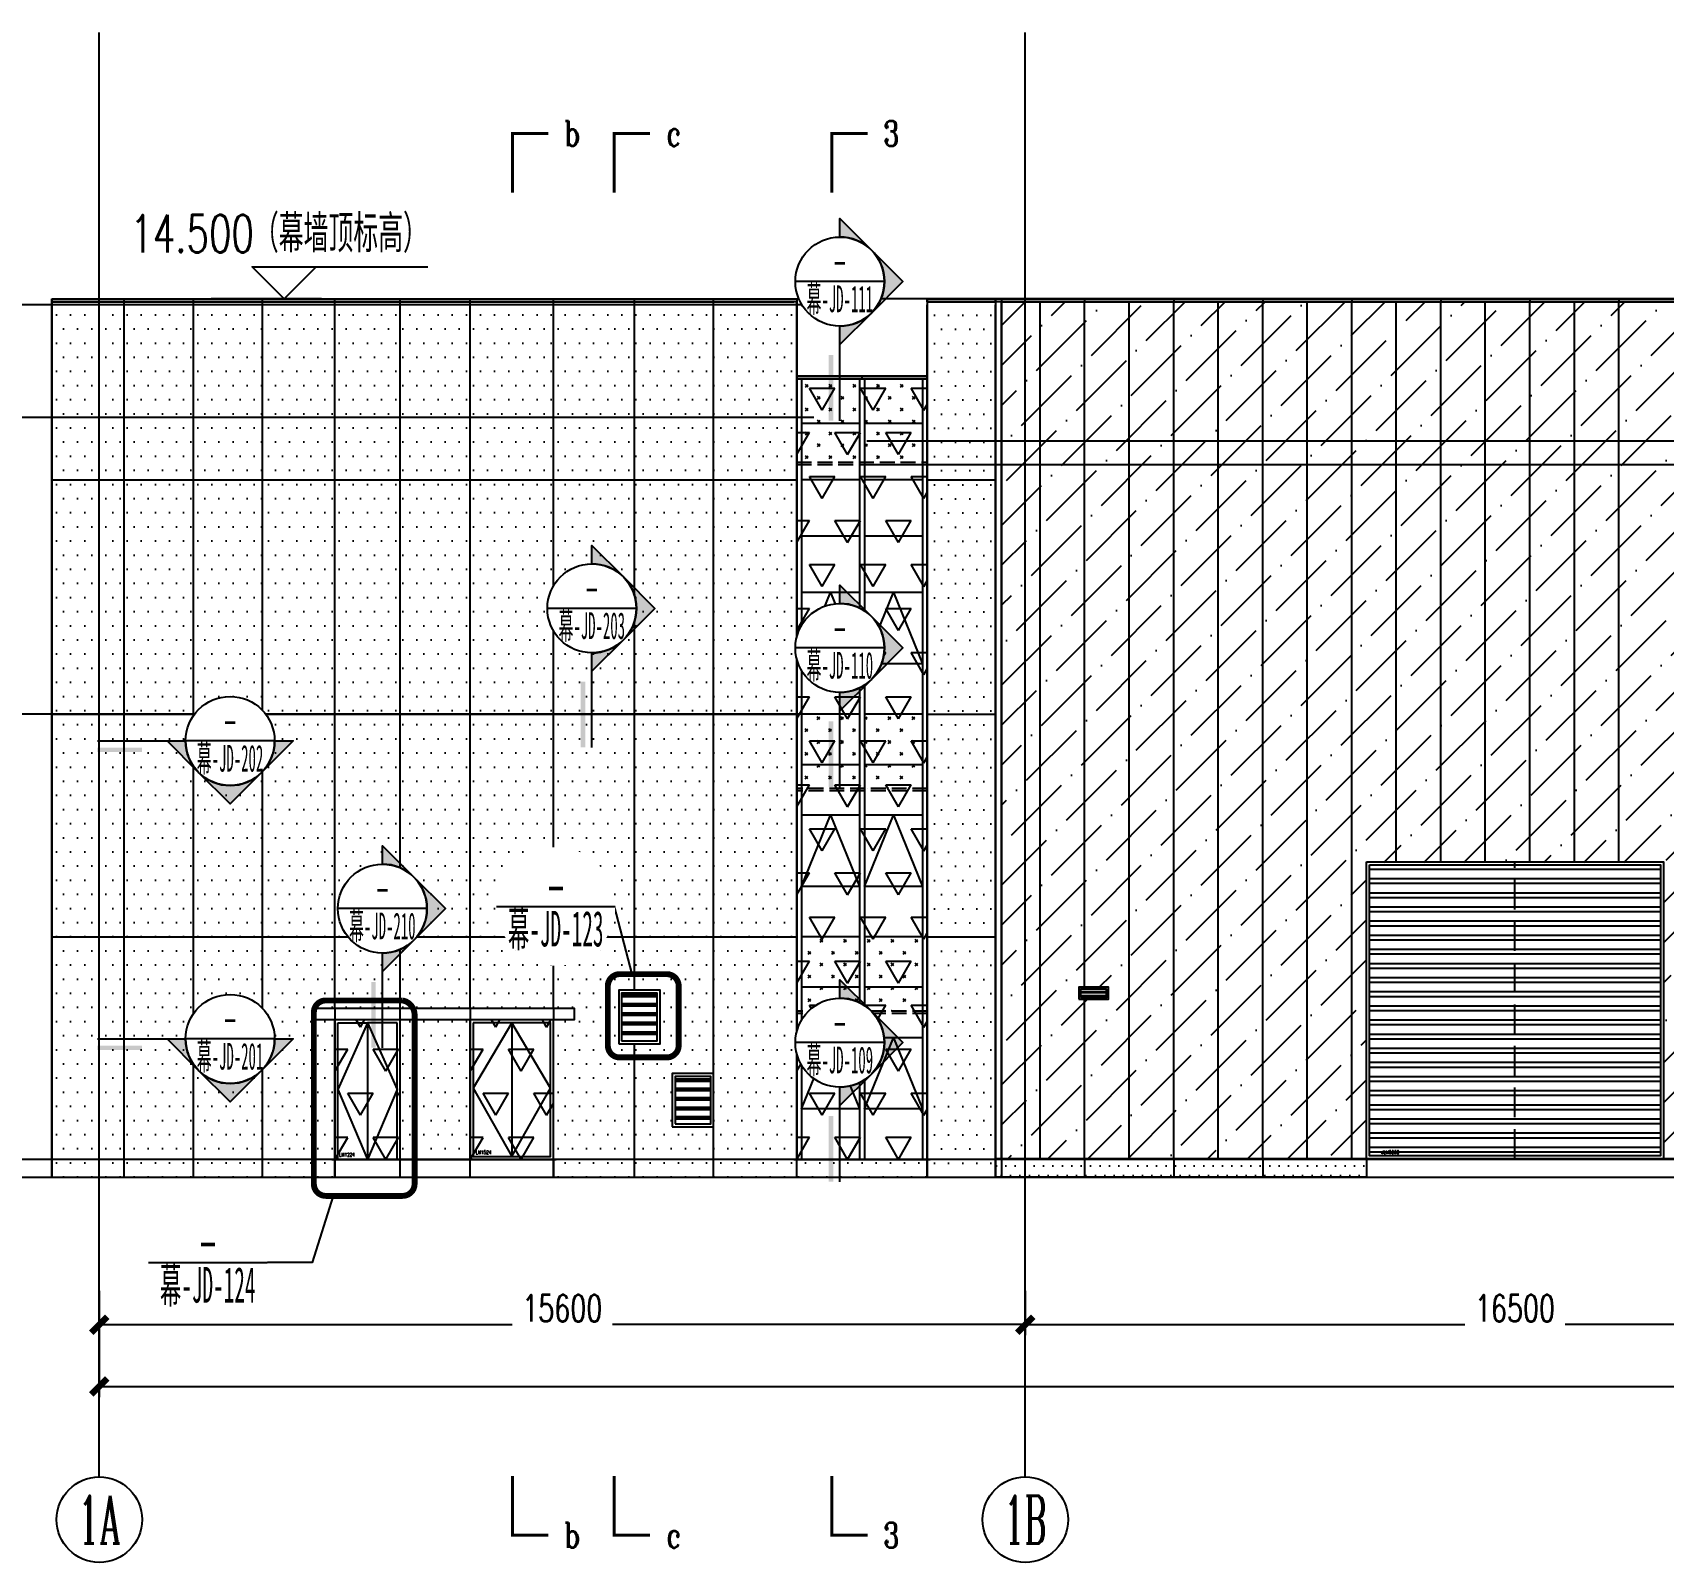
# Model space of a CAD drawing. Extents: x -2072575 to 87763, y 445513 to 805276.
# Drawn here: x -2055063 to -2027590, y 501003 to 526778 of the extents above; entities that cross this region are included whole.
import ezdxf
from ezdxf.enums import TextEntityAlignment as Align

# ---------------------------------------------------------------- set-up
doc = ezdxf.new("R2010")
doc.units = 0
doc.header["$LTSCALE"] = 1000
for name, pattern in [('__DASH', [0.35, 0.25, -0.1]), ('CENTER', [2, 1.25, -0.25, 0.25, -0.25]), ('CENTER2', [28.575, 19.05, -3.175, 3.175, -3.175]), ('DASH', [0.35, 0.25, -0.1]), ('DOT', [0.25, 0, -0.25]), ('DOTE', [2.42, 2, -0.2, 0.02, -0.2])]:
    doc.linetypes.add(name, pattern=pattern)
doc.layers.get('Defpoints').update_dxf_attribs({"color": 210})
for name, color, linetype in [('!ZN1-填充-8', 8, 'Continuous'), ('!ZN3-玻璃幕墙-4', 4, 'Continuous'), ('!ZN5-钢材投影-40', 40, 'Continuous'), ('!ZN7-索引-3', 3, 'Continuous'), ('112铝材投影', 112, 'Continuous'), ('3符号', 3, 'Continuous'), ('3索引', 3, 'Continuous'), ('3铝板幕墙', 3, 'Continuous'), ('4玻璃幕墙', 4, 'Continuous'), ('A-AXIS-DOTE', 14, 'DOTE'), ('A-AXIS-DP', 126, 'Continuous'), ('A-HATCH-2', 251, 'Continuous'), ('A-LIN-V', 9, 'Continuous'), ('A-WINDOW', 140, 'Continuous'), ('A-门窗表显示尺寸', 160, 'Continuous'), ('AS-WALL', 40, 'Continuous'), ('DIM', 173, 'Continuous'), ('DOT', 8, 'DOT'), ('DOTE', 1, 'CENTER'), ('IE-填充-JYZS', 7, 'Continuous'), ('压型钢板', 23, 'Continuous')]:
    doc.layers.add(name, color=color, linetype=linetype)
doc.layers.add('A-WALL-HATCH', color=8, linetype='Continuous', lineweight=13)
doc.styles.add('_TCH_AXIS', font='COMPLEX', dxfattribs={"bigfont": 'GBCBIG'})
doc.styles.add('_TCH_LABEL', font='COMPLEX', dxfattribs={"bigfont": 'GBCBIG'})
doc.styles.add('A-STANDARD', font='SIMPLEX', dxfattribs={"bigfont": 'GBCBIG'})
doc.styles.add('DHTEXT-1', font='romans.shx', dxfattribs={"width": 0.7, "bigfont": 'chinese.shx'})
doc.styles.add('中南符号', font='simhei.ttf')
doc.styles.add('卓越符号', font='ROMANS.shx', dxfattribs={"width": 0.7, "bigfont": 'CHINESE.shx'})
doc.dimstyles.new('ZN180', dxfattribs={"dimscale": 180, "dimtxt": 2.5, "dimasz": 1.5, "dimexe": 1, "dimexo": 2, "dimgap": 0.9, "dimtad": 1, "dimdec": 0, "dimdsep": 46, "dimtxsty": 'DHTEXT-1', "dimblk": 'ARCHTICK', "dimcen": 2.5, "dimclrd": 173, "dimclre": 173, "dimclrt": 7, "dimazin": 2, "dimtfac": 1, "dimtdec": 0, "dimtix": 1, "dimtmove": 2, "dimatfit": 3, "dimfxl": 0, "dimarcsym": 0})

# ---------------------------------------------------------------- blocks, each defined once
blk = doc.blocks.new('W42342343')
at = {"layer": '!ZN1-填充-8', "ltscale": 3000}
h = blk.add_hatch(dxfattribs=at)
h.set_pattern_fill('PLAST', color=141, scale=50)
h.set_pattern_definition([(0, (0, 0), (0, 158.75), []), (0, (0, 19.84), (0, 158.75), []), (0, (0, 39.69), (0, 158.75), [])])
h.paths.add_polyline_path([(-1672830, 517387), (-1672230, 517387), (-1672230, 518187), (-1672830, 518187)])
at = {"layer": '112铝材投影'}
for points in [[(-1672880, 517337), (-1672180, 517337), (-1672180, 518237), (-1672880, 518237)], [(-1672830, 517387), (-1672230, 517387), (-1672230, 518187), (-1672830, 518187)]]:
    blk.add_lwpolyline(points, close=True, dxfattribs=at)
blk = doc.blocks.new('342432')
at = {"layer": '!ZN1-填充-8', "ltscale": 3000}
h = blk.add_hatch(dxfattribs=at)
h.set_pattern_fill('PLAST', color=141, scale=20)
h.set_pattern_definition([(0, (0, 0), (0, 63.5), []), (0, (0, 7.94), (0, 63.5), []), (0, (0, 15.875), (0, 63.5), [])])
h.paths.add_polyline_path([(-1664950, 519967), (-1664510, 519967), (-1664510, 520107), (-1664950, 520107)])
at = {"layer": '112铝材投影'}
for points in [[(-1664980, 519937), (-1664480, 519937), (-1664480, 520137), (-1664980, 520137)], [(-1664950, 519967), (-1664510, 519967), (-1664510, 520107), (-1664950, 520107)]]:
    blk.add_lwpolyline(points, close=True, dxfattribs=at)
blk = doc.blocks.new('_ArchTick')
at = {"color": 0, "linetype": 'ByBlock', "const_width": 0.4}
blk.add_lwpolyline([(-0.5, -0.5), (0.5, 0.5)], dxfattribs=at)
blk = doc.blocks.new('*D2029')
at = {"layer": 'Defpoints', "color": 0, "ltscale": 1800, "transparency": 16777216}
for p in [(0, -1855), (124800, -1855), (124800, -3824)]:
    blk.add_point(p, dxfattribs=at)
at = {"layer": 'DIM', "color": 173, "linetype": 'ByBlock', "lineweight": -2, "ltscale": 1800, "transparency": 16777216}
for p, q in [((0, -2215), (0, -4004)), ((124800, -2215), (124800, -4004)), ((0, -3824), (61456, -3824)), ((124800, -3824), (63445, -3824))]:
    blk.add_line(p, q, dxfattribs=at)
at = {"layer": 'DIM', "color": 173, "lineweight": -2, "ltscale": 1800, "transparency": 16777216, "xscale": 270, "yscale": 270, "zscale": 270, "rotation": 180}
blk.add_blockref('_ArchTick', (0, -3824), dxfattribs=at)
at = {"layer": 'DIM', "color": 173, "lineweight": -2, "ltscale": 1800, "transparency": 16777216, "xscale": 270, "yscale": 270, "zscale": 270}
blk.add_blockref('_ArchTick', (124800, -3824), dxfattribs=at)
at = {"layer": 'DIM', "color": 7, "ltscale": 1800, "transparency": 16777216, "insert": (62450, -3549), "char_height": 450, "attachment_point": 5, "style": 'DHTEXT-1'}
blk.add_mtext('124800', dxfattribs=at)
blk = doc.blocks.new('*D2041')
at = {"layer": 'Defpoints', "color": 0, "ltscale": 1800, "transparency": 16777216}
for p in [(15600, -1855), (32100, -1855), (32100, -2784)]:
    blk.add_point(p, dxfattribs=at)
at = {"layer": 'DIM', "color": 173, "linetype": 'ByBlock', "lineweight": -2, "ltscale": 1800, "transparency": 16777216}
for p, q in [((15600, -2215), (15600, -2964)), ((32100, -2215), (32100, -2964)), ((15600, -2784), (23006, -2784)), ((32100, -2784), (24695, -2784))]:
    blk.add_line(p, q, dxfattribs=at)
at = {"layer": 'DIM', "color": 173, "lineweight": -2, "ltscale": 1800, "transparency": 16777216, "xscale": 270, "yscale": 270, "zscale": 270, "rotation": 180}
blk.add_blockref('_ArchTick', (15600, -2784), dxfattribs=at)
at = {"layer": 'DIM', "color": 173, "lineweight": -2, "ltscale": 1800, "transparency": 16777216, "xscale": 270, "yscale": 270, "zscale": 270}
blk.add_blockref('_ArchTick', (32100, -2784), dxfattribs=at)
at = {"layer": 'DIM', "color": 7, "ltscale": 1800, "transparency": 16777216, "insert": (23850, -2509), "char_height": 450, "attachment_point": 5, "style": 'DHTEXT-1'}
blk.add_mtext('16500', dxfattribs=at)
blk = doc.blocks.new('*D2023')
at = {"layer": 'Defpoints', "color": 0, "ltscale": 1800, "transparency": 16777216}
for p in [(0, -1855), (15600, -1855), (15600, -2784)]:
    blk.add_point(p, dxfattribs=at)
at = {"layer": 'DIM', "color": 173, "linetype": 'ByBlock', "lineweight": -2, "ltscale": 1800, "transparency": 16777216}
for p, q in [((0, -2215), (0, -2964)), ((15600, -2215), (15600, -2964)), ((0, -2784), (6956, -2784)), ((15600, -2784), (8644, -2784))]:
    blk.add_line(p, q, dxfattribs=at)
at = {"layer": 'DIM', "color": 173, "lineweight": -2, "ltscale": 1800, "transparency": 16777216, "xscale": 270, "yscale": 270, "zscale": 270, "rotation": 180}
blk.add_blockref('_ArchTick', (0, -2784), dxfattribs=at)
at = {"layer": 'DIM', "color": 173, "lineweight": -2, "ltscale": 1800, "transparency": 16777216, "xscale": 270, "yscale": 270, "zscale": 270}
blk.add_blockref('_ArchTick', (15600, -2784), dxfattribs=at)
at = {"layer": 'DIM', "color": 7, "ltscale": 1800, "transparency": 16777216, "insert": (7800, -2509), "char_height": 450, "attachment_point": 5, "style": 'DHTEXT-1'}
blk.add_mtext('15600', dxfattribs=at)
blk = doc.blocks.new('卓越-轴号')
blk.add_circle((0, 0), 4)
at = {"color": 0, "style": '_TCH_AXIS', "width": 1.041667, "flags": 8}
blk.add_attdef('A', text='', height=4.48, dxfattribs=at).set_placement((-2, -2.24), (2, -2.24), align=Align.FIT)
blk = doc.blocks.new('*U137')
at = {"ltscale": 10}
blk.add_line((3.48, 0), (-6.85, 0), dxfattribs=at)
blk.add_lwpolyline([(3, 3), (0, 0), (-3, 3), (13.45, 3)])
at = {"color": 0, "style": '卓越符号', "width": 0.7, "flags": 8}
blk.add_attdef('±0.000', text='', height=3.5, dxfattribs=at).set_placement((13.45, 4.35), align=Align.RIGHT)
blk = doc.blocks.new('*U86')
at = {"layer": '!ZN3-玻璃幕墙-4', "color": 7, "ltscale": 10}
blk.add_lwpolyline([(0, 0), (490, 1200), (980, 0)], dxfattribs=at)
blk = doc.blocks.new('*U142')
at = {"const_width": 0.5}
for points in [[(6, 0), (0, 0), (0, -10)], [(6, -236.19), (0, -236.19), (0, -226.19)]]:
    blk.add_lwpolyline(points, dxfattribs=at)
at = {"color": 0, "style": '_TCH_LABEL', "width": 0.705882, "flags": 8}
for tag, p in [('编号上', (10.01, 0)), ('编号下', (10.01, -236.19))]:
    blk.add_attdef(tag, text='', height=4.25, dxfattribs=at).set_placement(p, align=Align.MIDDLE_CENTER)
blk = doc.blocks.new('*U153')
blk.add_trace([(0, 1.25), (0, 0.75), (7.38, 1.25), (7.38, 0.75)])
blk = doc.blocks.new('*U152')
at = {"linetype": 'Continuous'}
blk.add_wipeout([(0.09, -5), (0.46, -4.98), (0.83, -4.94), (1.19, -4.86), (1.55, -4.76), (1.89, -4.63), (2.23, -4.48), (2.55, -4.3), (2.87, -4.1), (3.16, -3.88), (3.44, -3.64), (3.7, -3.37), (3.94, -3.09), (4.15, -2.79), (4.35, -2.48), (4.52, -2.15), (4.67, -1.81), (4.79, -1.46), (4.88, -1.1), (4.95, -0.74), (4.99, -0.37), (5, 0), (4.99, 0.37), (4.95, 0.74), (4.88, 1.1), (4.79, 1.46), (4.67, 1.81), (4.52, 2.15), (4.35, 2.48), (4.15, 2.79), (3.94, 3.09), (3.7, 3.37), (3.44, 3.64), (3.16, 3.88), (2.87, 4.1), (2.55, 4.3), (2.23, 4.48), (1.89, 4.63), (1.55, 4.76), (1.19, 4.86), (0.83, 4.94), (0.46, 4.98), (0.09, 5), (-0.28, 5), (-0.65, 4.96), (-1.01, 4.9), (-1.37, 4.81), (-1.72, 4.7), (-2.07, 4.56), (-2.4, 4.42), (-2.72, 4.21), (-3.02, 3.99), (-3.31, 3.76), (-3.57, 3.51), (-3.82, 3.23), (-4.05, 2.94), (-4.26, 2.64), (-4.44, 2.31), (-4.6, 1.98), (-4.73, 1.63), (-4.84, 1.28), (-4.92, 0.92), (-4.98, 0.55), (-5, 0.18), (-5, -0.18), (-4.98, -0.55), (-4.92, -0.92), (-4.84, -1.28), (-4.73, -1.63), (-4.6, -1.98), (-4.44, -2.31), (-4.26, -2.64), (-4.05, -2.94), (-3.82, -3.23), (-3.57, -3.51), (-3.31, -3.76), (-3.02, -3.99), (-2.72, -4.21), (-2.4, -4.4), (-2.07, -4.56), (-1.72, -4.7), (-1.37, -4.81), (-1.01, -4.9), (-0.65, -4.96), (-0.28, -5)], dxfattribs=at)
h = blk.add_hatch(color=256)
h.paths.add_polyline_path([(-3.54, -3.54), (-7.07, 0), (-5, 0, 0.198912)])
h.paths.add_polyline_path([(3.54, -3.54), (0, -7.07), (-3.54, -3.54, 0.414214)])
h.paths.add_polyline_path([(5, 0), (7.07, 0), (3.54, -3.54, 0.198912)])
for points in [[(-7.07, 0), (-5, 0, 0.198912), (-3.54, -3.54), (-7.07, 0)], [(5, 0), (7.07, 0), (3.54, -3.54, 0.198912), (5, 0)], [(-3.54, -3.54, 0.414214), (3.54, -3.54), (0, -7.07), (-3.54, -3.54, 0.414214)]]:
    blk.add_lwpolyline(points, format="xyb", close=True)
at = {"ltscale": 10}
blk.add_circle((0, 0), 5, dxfattribs=at)
blk = doc.blocks.new('Zsymbol-CutIndexes_3')
at = {"linetype": 'Continuous'}
blk.add_line((5.01, 0), (-5.01, 0), dxfattribs=at)
at = {"color": 0, "style": '中南符号'}
blk.add_attdef('视图', text='', height=3, dxfattribs=at).set_placement((0, 0), align=Align.BOTTOM_CENTER)
at = {"color": 0, "style": '中南符号', "width": 0.692568}
blk.add_attdef('图号', text='', height=3, dxfattribs=at).set_placement((-3.74, -3.44), (3.73, -3.44), align=Align.FIT)
blk = doc.blocks.new('中南-指向索引')
blk.add_wipeout([(0, 5), (-0.52, 4.97), (-1.04, 4.89), (-1.55, 4.76), (-2.03, 4.57), (-2.5, 4.33), (-2.94, 4.05), (-3.35, 3.72), (-3.72, 3.35), (-4.05, 2.94), (-4.33, 2.5), (-4.57, 2.03), (-4.76, 1.55), (-4.89, 1.04), (-4.97, 0.52), (-5, 0), (-4.97, -0.52), (-4.89, -1.04), (-4.76, -1.55), (-4.57, -2.03), (-4.33, -2.5), (-4.05, -2.94), (-3.72, -3.35), (-3.35, -3.72), (-2.94, -4.05), (-2.5, -4.33), (-2.03, -4.57), (-1.55, -4.76), (-1.04, -4.89), (-0.52, -4.97), (0, -5), (0.52, -4.97), (1.04, -4.89), (1.55, -4.76), (2.03, -4.57), (2.5, -4.33), (2.94, -4.05), (3.35, -3.72), (3.72, -3.35), (4.05, -2.94), (4.33, -2.5), (4.57, -2.03), (4.76, -1.55), (4.89, -1.04), (4.97, -0.52), (5, 0), (4.97, 0.52), (4.89, 1.04), (4.76, 1.55), (4.57, 2.03), (4.33, 2.5), (4.05, 2.94), (3.72, 3.35), (3.35, 3.72), (2.94, 4.05), (2.5, 4.33), (2.03, 4.57), (1.55, 4.76), (1.04, 4.89), (0.52, 4.97)])
blk.add_line((-5, 0), (5, 0))
at = {"color": 0, "style": '中南符号', "flags": 8}
blk.add_attdef('编号', text='', height=3, dxfattribs=at).set_placement((0, 0.37), align=Align.CENTER)
at = {"color": 0, "style": '中南符号', "width": 0.932285, "flags": 8}
blk.add_attdef('图号', text='', height=3, dxfattribs=at).set_placement((-4.04, -3.37), (4.01, -3.37), align=Align.FIT)
blk = doc.blocks.new('*U151')
blk.add_trace([(0, -1.25), (0, -0.75), (5, -1.25), (5, -0.75)])
blk = doc.blocks.new('JLM5050')
at = {"layer": 'A-HATCH-2'}
h = blk.add_hatch(dxfattribs=at)
h.set_pattern_fill('ANSI32', color=256, scale=50, angle=45)
h.set_pattern_definition([(180, (0, 0), (-1e-14, -238.125), []), (180, (-79.38, 79.38), (-1e-14, -238.125), [])])
h.paths.add_polyline_path([(-1643430, 522187), (-1638530, 522187), (-1638530, 517287), (-1643430, 517287)])
at = {"layer": 'A-AXIS-DOTE', "linetype": '__DASH', "ltscale": 2}
blk.add_line((-1640980, 517237), (-1640980, 522237), dxfattribs=at)
at = {"layer": 'A-LIN-V'}
blk.add_lwpolyline([(-1643480, 522237), (-1638480, 522237), (-1638480, 517237), (-1643480, 517237)], close=True, dxfattribs=at)
at = {"layer": 'A-门窗表显示尺寸'}
blk.add_lwpolyline([(-1643430, 522187), (-1638530, 522187), (-1638530, 517287), (-1643430, 517287)], close=True, dxfattribs=at)
at = {"layer": 'A-门窗表显示尺寸', "color": 3, "style": 'A-STANDARD', "width": 0.705882}
blk.add_text('JLM5050', height=59.5, dxfattribs=at).set_placement((-1643230, 517317))
blk = doc.blocks.new('20250821135809')
at = {"layer": 'A-AXIS-DOTE'}
blk.add_line((0, -5350), (0, 18985.3), dxfattribs=at)
at = {"layer": 'DOT', "linetype": 'CENTER2', "ltscale": 18}
for p, q in [((12040.2, 14400), (-7168.5, 14400)), ((132193.4, 14500), (12930.2, 14500)), ((12040.2, 12500), (-7168.5, 12500)), ((132193.4, 12100), (12930.2, 12100)), ((132193.4, 11700), (12930.2, 11700)), ((12040.2, 7500), (-7168.5, 7500)), ((132193.4, 0), (-7168.5, 0))]:
    blk.add_line(p, q, dxfattribs=at)
at = {"layer": 'DOTE', "ltscale": 180}
for p, q in [((0, -5350), (0, 18985.3)), ((15600, -5350), (15600, 18985.3))]:
    blk.add_line(p, q, dxfattribs=at)
at = {"layer": '3符号', "color": 7}
ref = blk.add_blockref('*U137', (3116.1, 14500), dxfattribs=dict(at, xscale=180, yscale=180, zscale=180))
ref.add_attrib('±0.000', '14.500（幕墙顶标高）', dxfattribs={"layer": '0', "color": 0, "height": 630, "style": '卓越符号', "width": 0.7}).set_placement((5537.1, 15283), align=Align.RIGHT)
ref = blk.add_blockref('卓越-轴号', (1.1, -6070), dxfattribs=dict(at, xscale=180, yscale=180, zscale=180))
ref.add_attrib('A', '1A', dxfattribs={"layer": '0', "color": 0, "height": 806.4, "style": '_TCH_AXIS', "width": 0.568182}).set_placement((-358.9, -6473.2), (361.1, -6473.2), align=Align.FIT)
ref = blk.add_blockref('卓越-轴号', (15601.1, -6070), dxfattribs=dict(at, xscale=180, yscale=180, zscale=180))
ref.add_attrib('A', '1B', dxfattribs={"layer": '0', "color": 0, "height": 806.4, "style": '_TCH_AXIS', "width": 0.585938}).set_placement((15241.1, -6473.2), (15961.1, -6473.2), align=Align.FIT)
at = {"layer": 'DIM', "ltscale": 1800}
for base, p1, p2, picture, middle in [((124800, -3824.1), (0, -1854.7), (124800, -1854.7), '*D2029', (62450, -3549.1)), ((15600, -2784.1), (0, -1854.7), (15600, -1854.7), '*D2023', (7800, -2509.1)), ((32100, -2784.1), (15600, -1854.7), (32100, -1854.7), '*D2041', (23850, -2509.1))]:
    dim = blk.add_linear_dim(base=base, p1=p1, p2=p2, angle=0, dimstyle='ZN180', dxfattribs=at)
    dim.commit()
    dim.dimension.update_dxf_attribs({"geometry": picture, "text_midpoint": middle, "dimtype": 129})

msp = doc.modelspace()

# ---------------------------------------------------------------- hatches: boundary and pattern name
at = {"layer": '!ZN1-填充-8'}
h = msp.add_hatch(dxfattribs=at)
h.set_pattern_fill('DOTS', color=141, scale=150, style=0)
h.set_pattern_definition([(0, (0, 4578.2), (119.0625, 238.125), [0, -238.125])])
h.paths.add_polyline_path([(-2054739.9, 522242.9), (-2042189.9, 522242.9), (-2042189.9, 507792.9), (-2039989.9, 507792.9), (-2039989.9, 507492.9), (-2044239.9, 507492.9), (-2044239.9, 508342.9), (-2043589.9, 508342.9), (-2043589.9, 509242.9), (-2044289.9, 509242.9), (-2044289.9, 508342.9), (-2044209.7, 508342.9), (-2044239.9, 507492.9), (-2046289.9, 507492.9), (-2046289.9, 509392.9), (-2046289.9, 510192.9), (-2045189.9, 510192.9), (-2045189.9, 509742.9), (-2044489.9, 509742.9), (-2044489.9, 510642.9), (-2044339.9, 510642.9), (-2045189.9, 510642.9), (-2045189.9, 510192.9), (-2046289.9, 510192.9), (-2047664.9, 510192.9), (-2047689.9, 507792.9), (-2048869.9, 507792.9), (-2048869.9, 510192.9), (-2049969.9, 510192.9), (-2049969.9, 507492.9), (-2048169.9, 507492.9), (-2054739.9, 507492.9)])
h = msp.add_hatch(dxfattribs=at)
h.set_pattern_fill('DOTS', color=141, scale=150, style=0)
h.set_pattern_definition([(0, (-2039989.9, 507492.86), (119.0625, 238.125), [0, -238.125])])
h.paths.add_polyline_path([(-2039989.9, 522242.9), (-2038839.9, 522242.9), (-2038839.9, 507492.9), (-2039989.9, 507492.9)])
h = msp.add_hatch(dxfattribs=at)
h.set_pattern_fill('ANSI36', color=256, scale=300, style=0)
h.set_pattern_definition([(45, (0, 4578.2), (252.5697, 926.08891), [1190.625, -238.125, 0, -238.125])])
h.paths.add_polyline_path([(-2038839.9, 507492.9), (-2038839.9, 522242.9)])
h.paths.add_polyline_path([(-2037589.9, 510492.9), (-2037589.9, 510692.9), (-2037089.9, 510692.9), (-2037089.9, 510492.9)], flags=16)
h.paths.add_polyline_path([(-2027589.9, 507804.7), (-2026389.9, 507804.7), (-2026389.9, 522242.9), (-2038739.9, 522242.9), (-2038739.9, 507804.7), (-2032589.9, 507804.7), (-2032589.9, 512792.9), (-2027589.9, 512792.9)])
h = msp.add_hatch(dxfattribs=at)
h.set_pattern_fill('TRIANG', color=256, scale=300)
h.set_pattern_definition([(60, (-2042189.9, 507792.9), (-428.625, 742.4), [428.625, -428.625]), (120, (-2042189.9, 507792.9), (-857.25, 9e-05), [428.625, -428.625]), (0, (-2042404.2, 508164.1), (428.625, 742.4), [428.625, -428.625])])
h.paths.add_polyline_path([(-2042189.9, 520947.9), (-2039989.9, 520947.9), (-2039989.9, 507792.9), (-2042189.9, 507792.9)])
at = {"layer": '!ZN1-填充-8', "ltscale": 0.5}
h = msp.add_hatch(dxfattribs=at)
h.set_pattern_fill('石膏板', color=8, scale=80)
h.set_pattern_definition([(45, (-2042041.93, 519603.24), (-200, 200), [64, -218.843]), (135, (-2041596.68, 519603.24), (-200, -200), [64, -218.843])])
h.paths.add_polyline_path([(-2042109.9, 520864.9), (-2040069.9, 520864.9), (-2040069.9, 519545.9), (-2042109.9, 519545.9)])
h = msp.add_hatch(dxfattribs=at)
h.set_pattern_fill('石膏板', color=8, scale=80)
h.set_pattern_definition([(45, (-12047.6, -46997.33), (-200.000005, 200.000005), [64, -218.84272]), (135, (-11602.33, -46997.33), (-200.000005, -200.000005), [64, -218.84272])])
h.paths.add_polyline_path([(-2042109.9, 515249.9), (-2042109.9, 514045.9), (-2040069.9, 514045.9), (-2040069.9, 515249.9)])
h = msp.add_hatch(dxfattribs=at)
h.set_pattern_fill('石膏板', color=8, scale=80)
h.set_pattern_definition([(45, (-13597.6, -50747.33), (-200.000005, 200.000005), [64, -218.84272]), (135, (-13152.33, -50747.33), (-200.000005, -200.000005), [64, -218.84272])])
h.paths.add_polyline_path([(-2042109.9, 511499.9), (-2042109.9, 510295.9), (-2040069.9, 510295.9), (-2040069.9, 511499.9)])
at = {"layer": '!ZN1-填充-8'}
h = msp.add_hatch(dxfattribs=at)
h.set_pattern_fill('TRIANG', color=256, scale=300)
h.set_pattern_definition([(60, (-2049969.9, 507792.9), (-428.62, 742.4), [428.62, -428.62]), (120, (-2049969.9, 507792.9), (-857.25, 9e-05), [428.62, -428.62]), (0, (-2050184.2, 508164.1), (428.62, 742.4), [428.62, -428.62])])
h.paths.add_polyline_path([(-2049969.9, 510142.9), (-2048869.9, 510142.9), (-2048869.9, 507792.9), (-2049969.9, 507792.9)])
h = msp.add_hatch(dxfattribs=at)
h.set_pattern_fill('TRIANG', color=256, scale=300)
h.set_pattern_definition([(60, (-2047689.9, 507792.9), (-428.62, 742.4), [428.62, -428.62]), (120, (-2047689.9, 507792.9), (-857.25, 9e-05), [428.62, -428.62]), (0, (-2047904.2, 508164.1), (428.62, 742.4), [428.62, -428.62])])
h.paths.add_polyline_path([(-2047689.9, 510142.9), (-2046289.9, 510142.9), (-2046289.9, 507792.9), (-2047689.9, 507792.9)])
h = msp.add_hatch(dxfattribs=at)
h.set_pattern_fill('DOTS', color=141, scale=100, style=0)
h.paths.add_polyline_path([(-2038839.9, 507804.7), (-2032589.9, 507804.7), (-2032589.9, 507492.9), (-2038839.9, 507492.9)])
at = {"layer": 'IE-填充-JYZS', "ltscale": 10}
h = msp.add_hatch(dxfattribs=at)
h.set_pattern_fill('DOTS', color=141, scale=10)
h.set_pattern_definition([(0, (-2054739.896, 522242.864), (7.9375, 15.875), [0, -15.875])])
h.paths.add_polyline_path([(-2054739.9, 522292.9), (-2042189.9, 522292.9), (-2042189.9, 522242.9), (-2054739.9, 522242.9)])
h = msp.add_hatch(dxfattribs=at)
h.set_pattern_fill('DOTS', color=141, scale=10)
h.set_pattern_definition([(0, (-2039989.896, 522242.864), (7.9375, 15.875), [0, -15.875])])
h.paths.add_polyline_path([(-2039989.9, 522292.9), (-1928239.9, 522292.9), (-1928239.9, 522242.9), (-2039989.9, 522242.9)])
h = msp.add_hatch(dxfattribs=at)
h.set_pattern_fill('DOTS', color=141, scale=10)
h.set_pattern_definition([(0, (-2042189.896, 520942.864), (7.9375, 15.875), [0, -15.875])])
h.paths.add_polyline_path([(-2042189.9, 520992.9), (-2039989.9, 520992.9), (-2039989.9, 520942.9), (-2042189.9, 520942.9)])

# ---------------------------------------------------------------- linework, layer by layer
at = {"layer": '!ZN5-钢材投影-40', "color": 8, "linetype": 'DASH'}
for p, q in [((-2042189.9, 519542.9), (-2039989.9, 519542.9)), ((-2042189.9, 519502.9), (-2039989.9, 519502.9)), ((-2039989.9, 514042.9), (-2042189.9, 514042.9)), ((-2039989.9, 514002.9), (-2042189.9, 514002.9)), ((-2039989.9, 510292.9), (-2042189.9, 510292.9)), ((-2039989.9, 510252.9), (-2042189.9, 510252.9))]:
    msp.add_line(p, q, dxfattribs=at)
at = {"layer": '!ZN7-索引-3', "ltscale": 3}
for p, q in [((-2041462.8, 520239.7), (-2041462.8, 522583.7)), ((-2045640.8, 514733.2), (-2045640.8, 517077.1)), ((-2041462.8, 514065.9), (-2041462.8, 516409.9)), ((-2053970.5, 514842.9), (-2051735.4, 514842.9)), ((-2049169.9, 509674.1, 1500), (-2049169.9, 512018, 1500)), ((-2053970.5, 509822), (-2051735.4, 509822)), ((-2041462.8, 507415.9), (-2041462.8, 509759.9))]:
    msp.add_line(p, q, dxfattribs=at)
at = {"layer": '!ZN7-索引-3', "ltscale": 10}
for p, q in [((-2049969.9, 510342.9), (-2049969.9, 510142.9)), ((-2048869.9, 510142.9), (-2048869.9, 510342.9)), ((-2047689.9, 510342.9), (-2047689.9, 510142.9)), ((-2046289.9, 510342.9), (-2046289.9, 510142.9))]:
    msp.add_line(p, q, dxfattribs=at)
msp.add_lwpolyline([(-2050319.9, 510342.9), (-2045939.9, 510342.9), (-2045939.9, 510142.9), (-2050319.9, 510142.9)], close=True, dxfattribs=at)
at = {"layer": '3索引'}
for points in [[(-2044960.5, 510914.3), (-2045261.2, 512054.9), (-2046246.7, 512054.9)], [(-2049997.9, 507178.4), (-2050354.1, 506054.1), (-2052109.6, 506054.1)]]:
    msp.add_lwpolyline(points, dxfattribs=at)
at = {"layer": '3索引', "linetype": 'DASH', "ltscale": 1000, "const_width": 100}
for points in [[(-2045172.2, 510914.3), (-2044378.9, 510914.3, -0.4142136), (-2044178.9, 510714.3), (-2044178.9, 509710.9, -0.4142136), (-2044378.9, 509510.9), (-2045172.2, 509510.9, -0.4142136), (-2045372.2, 509710.9), (-2045372.2, 510714.3, -0.4142136)], [(-2050124.7, 510470.7), (-2048828.1, 510470.7, -0.3659379), (-2048628.1, 510220.7), (-2048628.1, 507378.4, -0.4142136), (-2048828.1, 507178.4), (-2050124.7, 507178.4, -0.4142136), (-2050324.7, 507378.4), (-2050324.7, 510270.7, -0.4142136)]]:
    msp.add_lwpolyline(points, format="xyb", close=True, dxfattribs=at)
at = {"layer": '3铝板幕墙', "ltscale": 10}
for p, q in [((-2053522.4, 507492.9), (-2053522.4, 522292.9)), ((-2052354.9, 507492.9), (-2052354.9, 522292.9)), ((-2051187.4, 507492.9), (-2051187.4, 522292.9)), ((-2049969.9, 510342.9), (-2049969.9, 522292.9)), ((-2048869.9, 510342.9), (-2048869.9, 522292.9)), ((-2047689.9, 510342.9), (-2047689.9, 522292.9)), ((-2046289.9, 510342.9), (-2046289.9, 522292.9)), ((-2044923.2, 510642.9), (-2044923.2, 522292.9)), ((-2043589.9, 507492.9), (-2043589.9, 522292.9)), ((-2038839.9, 522242.9), (-2038839.9, 522292.9)), ((-2054739.9, 507492.9), (-2054739.9, 522242.9)), ((-2042189.9, 522242.9), (-2054739.9, 522242.9)), ((-2042189.9, 507492.9), (-2042189.9, 522242.9)), ((-2039989.9, 522242.9), (-2039989.9, 507492.9)), ((-2039989.9, 522242.9), (-2038839.9, 522242.9)), ((-2039989.9, 507492.9), (-2039989.9, 522192.9)), ((-2038839.9, 522242.9), (-2038839.9, 507492.9)), ((-2038839.9, 507492.9), (-2038839.9, 522192.9)), ((-2041089.9, 520942.9), (-2041089.9, 520992.9)), ((-2054739.9, 519242.9), (-2042189.9, 519242.9)), ((-2039989.9, 519242.9), (-2038839.9, 519242.9)), ((-2054739.9, 515292.9), (-2042189.9, 515292.9)), ((-2039989.9, 515292.9), (-2038839.9, 515292.9)), ((-2054739.9, 511542.9), (-2042189.9, 511542.9)), ((-2039989.9, 511542.9), (-2038839.9, 511542.9)), ((-2049969.9, 507492.9), (-2049969.9, 510142.9)), ((-2048869.9, 507492.9), (-2048869.9, 510142.9)), ((-2047689.9, 507492.9), (-2047689.9, 510142.9)), ((-2046289.9, 507492.9), (-2046289.9, 510142.9)), ((-2044923.2, 507492.9), (-2044923.2, 509742.9)), ((-1966589.9, 507804.7), (-2038839.9, 507804.7)), ((-2054739.9, 507492.9), (-2042189.9, 507492.9)), ((-2039989.9, 507492.9), (-2038839.9, 507492.9))]:
    msp.add_line(p, q, dxfattribs=at)
at = {"layer": '3铝板幕墙', "ltscale": 2000}
for p, q in [((-2037339.9, 522292.9), (-2037339.9, 522242.9)), ((-2035839.9, 522292.9), (-2035839.9, 522242.9)), ((-2034339.9, 522292.9), (-2034339.9, 522242.9)), ((-2032839.9, 522292.9), (-2032839.9, 522242.9)), ((-2031339.9, 522292.9), (-2031339.9, 522242.9)), ((-2029839.9, 522292.9), (-2029839.9, 522242.9)), ((-2028339.9, 522292.9), (-2028339.9, 522242.9)), ((-2037339.9, 507804.7), (-2037339.9, 507492.9)), ((-2035839.9, 507804.7), (-2035839.9, 507492.9)), ((-2034339.9, 507804.7), (-2034339.9, 507492.9)), ((-2032589.9, 507792.9), (-2032589.9, 507492.9))]:
    msp.add_line(p, q, dxfattribs=at)
at = {"layer": '3铝板幕墙', "ltscale": 10}
for points in [[(-2039989.9, 522292.9), (-1928239.9, 522292.9), (-1928239.9, 522242.9), (-2039989.9, 522242.9)], [(-2042189.9, 520992.9), (-2039989.9, 520992.9), (-2039989.9, 520942.9), (-2042189.9, 520942.9)]]:
    msp.add_lwpolyline(points, close=True, dxfattribs=at)
at = {"layer": '3铝板幕墙', "ltscale": 2000}
msp.add_lwpolyline([(-2038839.9, 507804.7), (-2032589.9, 507804.7), (-2032589.9, 507492.9), (-2038839.9, 507492.9)], close=True, dxfattribs=at)
at = {"layer": '4玻璃幕墙', "ltscale": 1.5}
for p, q in [((-2042189.9, 520942.9), (-2042189.9, 507792.9)), ((-2042189.9, 520942.9), (-2039989.9, 520942.9)), ((-2042109.9, 520942.9), (-2042109.9, 507792.9)), ((-2041129.9, 520942.9), (-2041129.9, 507792.9)), ((-2041049.9, 520942.9), (-2041049.9, 507792.9)), ((-2040069.9, 520942.9), (-2040069.9, 507792.9)), ((-2039989.9, 520942.9), (-2039989.9, 507792.9)), ((-2041129.9, 520192.9), (-2042109.9, 520192.9)), ((-2040069.9, 520192.9), (-2041049.9, 520192.9)), ((-2041129.9, 519242.9), (-2042109.9, 519242.9)), ((-2040069.9, 519242.9), (-2041049.9, 519242.9)), ((-2041129.9, 518292.9), (-2042109.9, 518292.9)), ((-2040069.9, 518292.9), (-2041049.9, 518292.9)), ((-2041129.9, 517342.9), (-2042109.9, 517342.9)), ((-2040069.9, 517342.9), (-2041049.9, 517342.9)), ((-2041129.9, 516142.9), (-2042109.9, 516142.9)), ((-2040069.9, 516142.9), (-2041049.9, 516142.9)), ((-2041129.9, 515292.9), (-2042109.9, 515292.9)), ((-2040069.9, 515292.9), (-2041049.9, 515292.9)), ((-2041129.9, 514442.9), (-2042109.9, 514442.9)), ((-2040069.9, 514442.9), (-2041049.9, 514442.9)), ((-2041129.9, 513592.9), (-2042109.9, 513592.9)), ((-2040069.9, 513592.9), (-2041049.9, 513592.9)), ((-2041129.9, 512392.9), (-2042109.9, 512392.9)), ((-2040069.9, 512392.9), (-2041049.9, 512392.9)), ((-2041129.9, 511542.9), (-2042109.9, 511542.9)), ((-2040069.9, 511542.9), (-2041049.9, 511542.9)), ((-2041129.9, 510692.9), (-2042109.9, 510692.9)), ((-2040069.9, 510692.9), (-2041049.9, 510692.9)), ((-2041129.9, 509842.9), (-2042109.9, 509842.9)), ((-2040069.9, 509842.9), (-2041049.9, 509842.9)), ((-2041129.9, 508642.9), (-2042109.9, 508642.9)), ((-2040069.9, 508642.9), (-2041049.9, 508642.9)), ((-2039989.9, 507792.9), (-2042189.9, 507792.9))]:
    msp.add_line(p, q, dxfattribs=at)
at = {"layer": 'A-HATCH-2', "elevation": 1500}
for points in [[(-2049419.9, 510092.9), (-2049919.9, 508967.9), (-2049419.9, 507792.9)], [(-2049419.9, 510092.9), (-2048919.9, 508967.9), (-2049419.9, 507792.9)]]:
    msp.add_lwpolyline(points, dxfattribs=at)
at = {"layer": 'A-HATCH-2'}
msp.add_lwpolyline([(-2046989.9, 510092.9), (-2047639.9, 508992.9), (-2046989.9, 507842.9), (-2046339.9, 508992.9), (-2046989.9, 510092.9)], dxfattribs=at)
at = {"layer": 'A-LIN-V'}
for p, q in [((-2054739.9, 522292.9), (-2054739.9, 507492.9)), ((-2054739.9, 522292.9), (-2042239.9, 522292.9)), ((-2042189.9, 522292.9), (-2042189.9, 507792.9)), ((-2039989.9, 522292.9), (-2039989.9, 507792.9)), ((-2039989.9, 522292.9), (-2039989.9, 507792.9)), ((-2039939.9, 522292.9), (-2038839.9, 522292.9)), ((-2038839.9, 522292.9), (-2038839.9, 507492.9)), ((-2038739.9, 522292.9), (-1928239.9, 522292.9)), ((-2038739.9, 522292.9), (-2038739.9, 507492.9)), ((-2054739.9, 522242.9), (-2042239.9, 522242.9)), ((-2039989.9, 522242.9), (-2038839.9, 522242.9)), ((-2038739.9, 522242.9), (-1928239.9, 522242.9)), ((-2049969.9, 510142.9), (-2049969.9, 507492.9)), ((-2050019.9, 507792.9), (-2046239.9, 507792.9)), ((-2046289.9, 507792.9), (-2046289.9, 507492.9)), ((-2042239.9, 507792.9), (-2039939.9, 507792.9))]:
    msp.add_line(p, q, dxfattribs=at)
at = {"layer": 'A-WALL-HATCH'}
msp.add_line((-2039989.9, 507792.9), (-2039989.9, 507492.9), dxfattribs=at)
at = {"layer": 'A-WINDOW'}
msp.add_line((-2046989.9, 510092.9), (-2046989.9, 507842.9), dxfattribs=at)
for points in [[(-2048869.9, 510142.9), (-2049969.9, 510142.9), (-2049969.9, 507792.9), (-2048869.9, 507792.9)], [(-2047689.9, 510142.9), (-2047689.9, 507792.9), (-2046289.9, 507792.9), (-2046289.9, 510142.9)], [(-2047639.9, 510092.9), (-2047639.9, 507842.9), (-2046339.9, 507842.9), (-2046339.9, 510092.9)]]:
    msp.add_lwpolyline(points, close=True, dxfattribs=at)
at = {"layer": 'A-WINDOW', "elevation": 1500}
for points in [[(-2049919.9, 510092.9), (-2049419.9, 510092.9), (-2049419.9, 507792.9), (-2049919.9, 507792.9)], [(-2048919.9, 510092.9), (-2049419.9, 510092.9), (-2049419.9, 507792.9), (-2048919.9, 507792.9)]]:
    msp.add_lwpolyline(points, close=True, dxfattribs=at)
at = {"layer": 'AS-WALL'}
msp.add_line((-2061108.4, 507492.9), (-1921746.5, 507492.9), dxfattribs=at)
at = {"layer": '压型钢板', "ltscale": 10}
for p, q in [((-2038739.9, 507804.7), (-2038739.9, 522242.9)), ((-2038089.9, 507804.7), (-2038089.9, 522242.9)), ((-2037339.9, 510692.9), (-2037339.9, 522242.9)), ((-2036589.9, 507804.7), (-2036589.9, 522242.9)), ((-2035839.9, 507804.7), (-2035839.9, 522242.9)), ((-2035089.9, 507804.7), (-2035089.9, 522242.9)), ((-2034339.9, 507804.7), (-2034339.9, 522242.9)), ((-2033589.9, 507804.7), (-2033589.9, 522242.9)), ((-2032839.9, 507804.7), (-2032839.9, 522242.9)), ((-2032089.9, 512792.9), (-2032089.9, 522242.9)), ((-2031339.9, 512792.9), (-2031339.9, 522242.9)), ((-2030589.9, 512792.9), (-2030589.9, 522242.9)), ((-2029839.9, 512792.9), (-2029839.9, 522242.9)), ((-2029089.9, 512792.9), (-2029089.9, 522242.9)), ((-2028339.9, 512792.9), (-2028339.9, 522242.9)), ((-2037339.9, 507804.7), (-2037339.9, 510492.9))]:
    msp.add_line(p, q, dxfattribs=at)

# ---------------------------------------------------------------- block references
at = {"layer": '!ZN3-玻璃幕墙-4', "ltscale": 500}
for p in [(-2042109.9, 516142.9), (-2041049.9, 516142.9), (-2042109.9, 512392.9), (-2041049.9, 512392.9), (-2042109.9, 508642.9), (-2041049.9, 508642.9)]:
    msp.add_blockref('*U86', p, dxfattribs=at)
at = {"layer": '!ZN7-索引-3', "color": 7, "ltscale": 3, "xscale": 150, "yscale": 150, "zscale": 150, "rotation": 90}
for p in [(-2041462.8, 520239.7), (-2045640.8, 514733.2), (-2041462.8, 514065.9), (-2049169.9, 509674.1, 1500), (-2041462.8, 507415.9)]:
    msp.add_blockref('*U153', p, dxfattribs=at)
at = {"layer": '!ZN7-索引-3', "color": 7, "ltscale": 3, "xscale": 150, "yscale": 150, "zscale": 150}
for p in [(-2053970.5, 514842.9), (-2053970.5, 509822)]:
    msp.add_blockref('*U151', p, dxfattribs=at)
at = {"layer": '3符号', "color": 7}
ref = msp.add_blockref('*U142', (-2041597.4, 525079.5), dxfattribs=dict(at, xscale=100, yscale=100, zscale=100))
ref.add_attrib('编号上', '3', dxfattribs={"layer": '0', "color": 0, "height": 425, "style": '_TCH_LABEL', "width": 0.705882}).set_placement((-2040596.9, 525079.5), align=Align.MIDDLE_CENTER)
ref.add_attrib('编号下', '3', dxfattribs={"layer": '0', "color": 0, "height": 425, "style": '_TCH_LABEL', "width": 0.705882}).set_placement((-2040596.9, 501460.2), align=Align.MIDDLE_CENTER)
at = {"layer": 'A-AXIS-DP', "ltscale": 2800}
msp.add_blockref('20250821135809', (-2053939.9, 507792.9), dxfattribs=at)
at = {"layer": 'A-LIN-V'}
msp.add_blockref('JLM5050', (-389109.7, -9432.8), dxfattribs=at)
at = {"layer": 'A-WALL-HATCH'}
for name, p in [('W42342343', (-372309.7, -7594.6)), ('342432', (-372459.7, -9444.6)), ('W42342343', (-371409.7, -8994.6))]:
    msp.add_blockref(name, p, dxfattribs=at)

# ---------------------------------------------------------------- texts
at = {"layer": 'A-门窗表显示尺寸', "color": 3, "style": 'A-STANDARD', "width": 0.705882}
for s, p in [('LM1224', (-2049900.9, 507843.5, 1500)), ('LM1524', (-2047599.2, 507882.9))]:
    msp.add_text(s, height=59.5, dxfattribs=at).set_placement(p)

# ---------------------------------------------------------------- next in the draw order: block references
at = {"layer": '!ZN7-索引-3', "color": 7, "ltscale": 3, "xscale": 150, "yscale": 150, "zscale": 150, "rotation": 90}
for p in [(-2041462.8, 522583.7), (-2045640.8, 517077.1), (-2041462.8, 516409.9), (-2049169.9, 512018, 1500), (-2041462.8, 509759.9)]:
    msp.add_blockref('*U152', p, dxfattribs=at)
at = {"layer": '!ZN7-索引-3', "color": 7, "ltscale": 3, "xscale": 150, "yscale": 150, "zscale": 150}
for p in [(-2051735.4, 514842.9), (-2051735.4, 509822)]:
    msp.add_blockref('*U152', p, dxfattribs=at)
at = {"layer": '3索引', "color": 7}
ref = msp.add_blockref('中南-指向索引', (-2046246.7, 512054.9), dxfattribs=dict(at, xscale=200, yscale=200, zscale=200))
ref.add_attrib('编号', '-', dxfattribs={"layer": '0', "color": 0, "height": 600, "style": '中南符号'}).set_placement((-2046246.7, 512128), align=Align.CENTER)
ref.add_attrib('图号', '幕-JD-123', dxfattribs={"layer": '0', "color": 0, "height": 600, "style": '中南符号', "width": 0.414349}).set_placement((-2047054.1, 511380.3), (-2045445.1, 511380.3), align=Align.FIT)
ref = msp.add_blockref('中南-指向索引', (-2052109.6, 506054.1), dxfattribs=dict(at, xscale=200, yscale=200, zscale=200))
ref.add_attrib('编号', '-', dxfattribs={"layer": '0', "color": 0, "height": 600, "style": '中南符号'}).set_placement((-2052109.6, 506127.1), align=Align.CENTER)
ref.add_attrib('图号', '幕-JD-124', dxfattribs={"layer": '0', "color": 0, "height": 600, "style": '中南符号', "width": 0.414349}).set_placement((-2052917, 505379.5), (-2051308, 505379.5), align=Align.FIT)

# ---------------------------------------------------------------- next in the draw order: linework, layer by layer
at = {"layer": '3铝板幕墙', "ltscale": 10}
msp.add_lwpolyline([(-2054739.9, 522292.9), (-2042189.9, 522292.9), (-2042189.9, 522242.9), (-2054739.9, 522242.9)], close=True, dxfattribs=at)

# ---------------------------------------------------------------- next in the draw order: block references
at = {"layer": '!ZN7-索引-3', "color": 7, "ltscale": 3}
ref = msp.add_blockref('Zsymbol-CutIndexes_3', (-2041462.8, 522583.7), dxfattribs=dict(at, xscale=150, yscale=150, zscale=150))
ref.add_attrib('视图', '-', dxfattribs={"layer": '0', "color": 0, "height": 450, "style": '中南符号'}).set_placement((-2041462.8, 522583.7), align=Align.BOTTOM_CENTER)
ref.add_attrib('图号', '幕-JD-111', dxfattribs={"layer": '0', "color": 0, "height": 450, "style": '中南符号', "width": 0.38476}).set_placement((-2042024.1, 522067.6), (-2040903.6, 522067.6), align=Align.FIT)
ref = msp.add_blockref('Zsymbol-CutIndexes_3', (-2045640.8, 517077.1), dxfattribs=dict(at, xscale=150, yscale=150, zscale=150))
ref.add_attrib('视图', '-', dxfattribs={"layer": '0', "color": 0, "height": 450, "style": '中南符号'}).set_placement((-2045640.8, 517077.1), align=Align.BOTTOM_CENTER)
ref.add_attrib('图号', '幕-JD-203', dxfattribs={"layer": '0', "color": 0, "height": 450, "style": '中南符号', "width": 0.38476}).set_placement((-2046202.2, 516561), (-2045081.6, 516561), align=Align.FIT)
ref = msp.add_blockref('Zsymbol-CutIndexes_3', (-2041462.8, 516409.9), dxfattribs=dict(at, xscale=150, yscale=150, zscale=150))
ref.add_attrib('视图', '-', dxfattribs={"layer": '0', "color": 0, "height": 450, "style": '中南符号'}).set_placement((-2041462.8, 516409.9), align=Align.BOTTOM_CENTER)
ref.add_attrib('图号', '幕-JD-110', dxfattribs={"layer": '0', "color": 0, "height": 450, "style": '中南符号', "width": 0.38476}).set_placement((-2042024.1, 515893.8), (-2040903.6, 515893.8), align=Align.FIT)
ref = msp.add_blockref('Zsymbol-CutIndexes_3', (-2051735.4, 514842.9), dxfattribs=dict(at, xscale=150, yscale=150, zscale=150))
ref.add_attrib('视图', '-', dxfattribs={"layer": '0', "color": 0, "height": 450, "style": '中南符号'}).set_placement((-2051735.4, 514842.9), align=Align.BOTTOM_CENTER)
ref.add_attrib('图号', '幕-JD-202', dxfattribs={"layer": '0', "color": 0, "height": 450, "style": '中南符号', "width": 0.38476}).set_placement((-2052296.8, 514326.8), (-2051176.2, 514326.8), align=Align.FIT)
ref = msp.add_blockref('Zsymbol-CutIndexes_3', (-2049169.9, 512018, 1500), dxfattribs=dict(at, xscale=150, yscale=150, zscale=150))
ref.add_attrib('视图', '-', dxfattribs={"layer": '0', "color": 0, "height": 450, "style": '中南符号'}).set_placement((-2049169.9, 512018, 1500), align=Align.BOTTOM_CENTER)
ref.add_attrib('图号', '幕-JD-210', dxfattribs={"layer": '0', "color": 0, "height": 450, "style": '中南符号', "width": 0.38476}).set_placement((-2049731.2, 511501.9, 1500), (-2048610.7, 511501.9, 1500), align=Align.FIT)
ref = msp.add_blockref('Zsymbol-CutIndexes_3', (-2051735.4, 509822), dxfattribs=dict(at, xscale=150, yscale=150, zscale=150))
ref.add_attrib('视图', '-', dxfattribs={"layer": '0', "color": 0, "height": 450, "style": '中南符号'}).set_placement((-2051735.4, 509822), align=Align.BOTTOM_CENTER)
ref.add_attrib('图号', '幕-JD-201', dxfattribs={"layer": '0', "color": 0, "height": 450, "style": '中南符号', "width": 0.38476}).set_placement((-2052296.8, 509305.9), (-2051176.2, 509305.9), align=Align.FIT)
ref = msp.add_blockref('Zsymbol-CutIndexes_3', (-2041462.8, 509759.9), dxfattribs=dict(at, xscale=150, yscale=150, zscale=150))
ref.add_attrib('视图', '-', dxfattribs={"layer": '0', "color": 0, "height": 450, "style": '中南符号'}).set_placement((-2041462.8, 509759.9), align=Align.BOTTOM_CENTER)
ref.add_attrib('图号', '幕-JD-109', dxfattribs={"layer": '0', "color": 0, "height": 450, "style": '中南符号', "width": 0.38476}).set_placement((-2042024.1, 509243.8), (-2040903.6, 509243.8), align=Align.FIT)
at = {"layer": '3符号', "color": 7}
ref = msp.add_blockref('*U142', (-2046976.1, 525079.5), dxfattribs=dict(at, xscale=100, yscale=100, zscale=100))
ref.add_attrib('编号上', 'b', dxfattribs={"layer": '0', "color": 0, "height": 425, "style": '_TCH_LABEL', "width": 0.705882}).set_placement((-2045975.6, 525079.5), align=Align.MIDDLE_CENTER)
ref.add_attrib('编号下', 'b', dxfattribs={"layer": '0', "color": 0, "height": 425, "style": '_TCH_LABEL', "width": 0.705882}).set_placement((-2045975.6, 501460.2), align=Align.MIDDLE_CENTER)
ref = msp.add_blockref('*U142', (-2045263.7, 525079.5), dxfattribs=dict(at, xscale=100, yscale=100, zscale=100))
ref.add_attrib('编号上', 'c', dxfattribs={"layer": '0', "color": 0, "height": 425, "style": '_TCH_LABEL', "width": 0.705882}).set_placement((-2044263.2, 525079.5), align=Align.MIDDLE_CENTER)
ref.add_attrib('编号下', 'c', dxfattribs={"layer": '0', "color": 0, "height": 425, "style": '_TCH_LABEL', "width": 0.705882}).set_placement((-2044263.2, 501460.2), align=Align.MIDDLE_CENTER)

doc.saveas('drawing.dxf')
